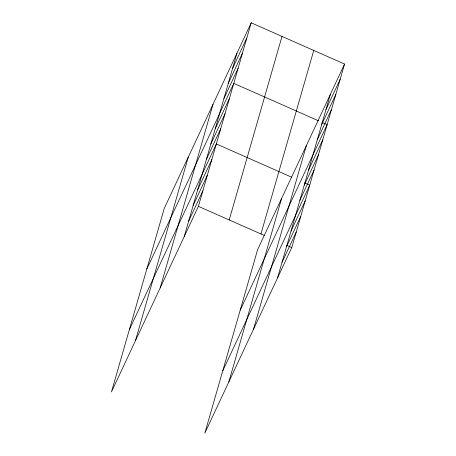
<?xml version="1.0" encoding="UTF-8"?>
<svg xmlns="http://www.w3.org/2000/svg" width="456" height="456" viewBox="0 0 456 456"><rect width="100%" height="100%" fill="white"/><g stroke="black" fill="none" stroke-linecap="round" stroke-linejoin="round"><path stroke-width="0.68" d="M135.443 340.712L188.248 157.172M160.176 287.913L212.98 104.373M184.184 236.67L236.983 53.13M251.193 22.8L164.24 208.42L111.441 391.96L198.388 206.34L251.193 22.8L344.559 64.039L291.76 247.579L204.807 433.2L257.611 249.66L344.559 64.039M229.203 219.946L282.002 36.412M260.946 233.968L313.751 50.434M228.815 381.951L281.614 198.417M253.547 329.152L306.346 145.618M277.55 277.909L330.355 94.369M232.628 68.269L246.833 37.939M228.274 83.414L242.478 53.084M223.919 98.553L238.123 68.223M146.815 268.989L233.768 83.368L318.79 120.92M215.203 128.837L229.414 98.507M210.849 143.982L225.053 113.652M206.494 159.121L220.698 128.791M129.39 329.557L216.343 143.936L291.737 177.236M197.647 189.867L211.852 159.537M193.162 205.468L207.366 175.138M188.67 221.069L202.88 190.739M326 109.508L340.204 79.184M321.64 124.653L335.85 94.324M317.285 139.792L331.495 109.468M240.187 310.228L327.134 124.608L321.999 122.339M308.575 170.077L322.78 139.753M304.215 185.221L318.425 154.892M299.86 200.361L314.07 170.037M222.762 370.796L309.709 185.176L304.574 182.907M291.019 231.106L305.224 200.777M286.528 246.707L300.738 216.378M282.042 262.308L296.246 231.979M198.388 206.34L264.155 235.387M286.625 245.311L291.76 247.579"/></g></svg>
